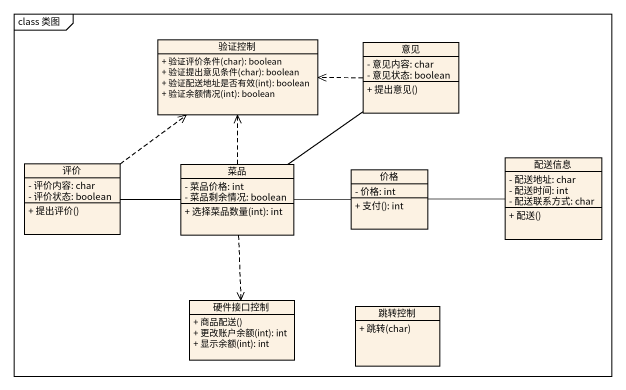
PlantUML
@startuml
mainframe class 类图
hide circle
hide empty members
skinparam classAttributeIconSize 0
class 验证控制 {
  + 验证评价条件(char): boolean
  + 验证提出意见条件(char): boolean
  + 验证配送地址是否有效(int): boolean
  + 验证余额情况(int): boolean
}
class 意见 {
  - 意见内容: char
  - 意见状态: boolean
  + 提出意见()
}
class 评价 {
  - 评价内容: char
  - 评价状态: boolean
  + 提出评价()
}
class 菜品 {
  - 菜品价格: int
  - 菜品剩余情况: boolean
  + 选择菜品数量(int): int
}
class 价格 {
  - 价格: int
  + 支付(): int
}
class 配送信息 {
  - 配送地址: char
  - 配送时间: int
  - 配送联系方式: char
  + 配送()
}
class 硬件接口控制 {
  + 商品配送()
  + 更改账户余额(int): int
  + 显示余额(int): int
}
class 跳转控制 {
  + 跳转(char)
}
意见 .left.> 验证控制
评价 .up.> 验证控制
菜品 .up.> 验证控制
菜品 -up- 意见
菜品 -left- 评价
菜品 -right- 价格
菜品 ..> 硬件接口控制
价格 -right- 配送信息
@enduml
